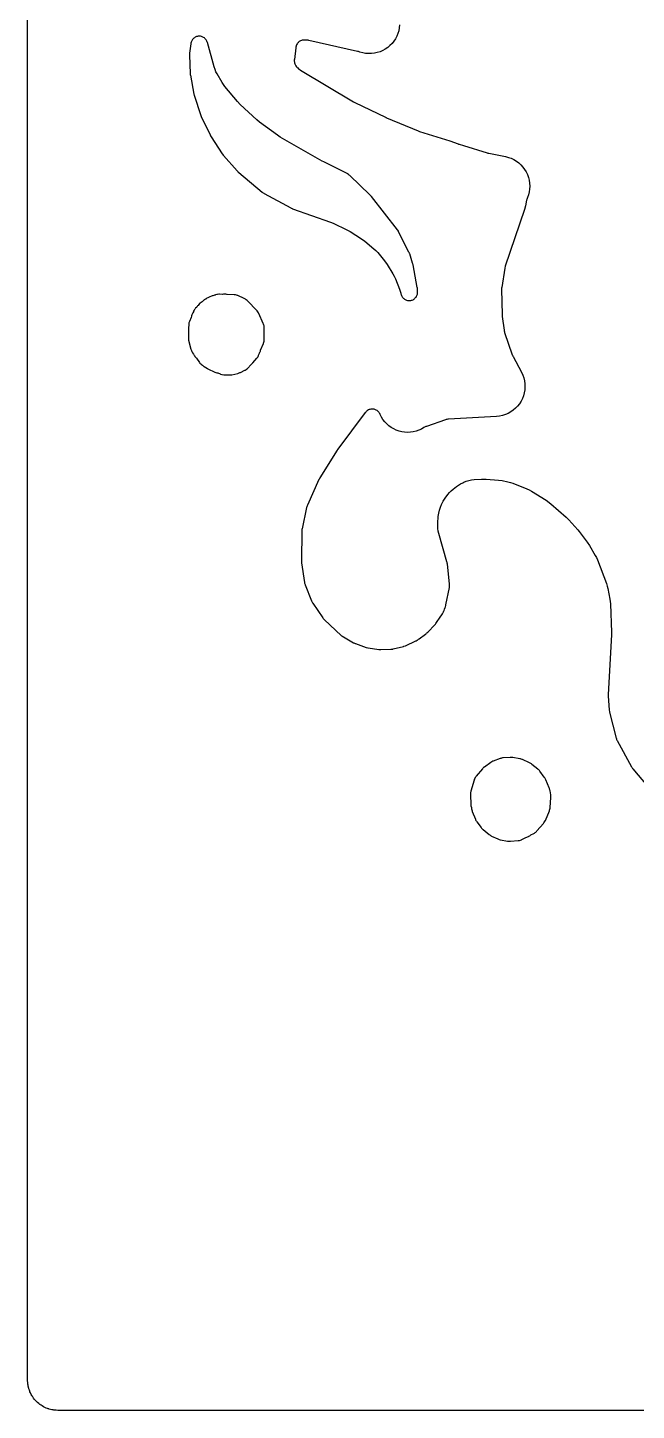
# Model space of a CAD drawing. Header units: millimetres. Extents: x 0 to 300, y 0 to 300.
# Drawn here: x -0.2 to 74.1, y -0.2 to 168.6 of the extents above; entities that cross this region are included whole.
import ezdxf

# ---------------------------------------------------------------- set-up
doc = ezdxf.new("R2010")
doc.units = ezdxf.units.MM
doc.layers.add('CUT', color=7, linetype='CONTINUOUS')

msp = doc.modelspace()

# ---------------------------------------------------------------- linework, layer by layer
at = {"layer": 'CUT'}
for points in [[(296.1703, -0.175), (3.5, -0.175), (3.3141, -0.1659), (3.1398, -0.1573), (3.0881, -0.1496), (3.0042, -0.1372), (3.0001, -0.1366), (2.9553, -0.1299), (2.783, -0.1044), (2.6016, -0.0589), (2.4332, -0.0168), (2.4082, -0.0078), (2.3875, -0.0004), (2.3419, 0.0159), (2.2566, 0.0464), (2.0936, 0.1047), (1.9235, 0.1852), (1.7676, 0.2589), (1.6056, 0.3561), (1.4583, 0.4444), (1.4018, 0.4862), (1.3996, 0.4879), (1.354, 0.5217), (1.3058, 0.5574), (1.1686, 0.6592), (1.0271, 0.7874), (0.9014, 0.9014), (0.7722, 1.0439), (0.6592, 1.1686), (0.5435, 1.3246), (0.4443, 1.4583), (0.3745, 1.5748), (0.3623, 1.5951), (0.3612, 1.597), (0.3432, 1.627), (0.2589, 1.7676), (0.1733, 1.9487), (0.1047, 2.0936), (0.0979, 2.1127), (0.0919, 2.1294), (0.0826, 2.1556), (0.0353, 2.2877), (-0.0168, 2.4332), (-0.0477, 2.5567), (-0.0527, 2.5766), (-0.0625, 2.6157), (-0.0693, 2.6431), (-0.1044, 2.783), (-0.1067, 2.7988), (-0.1078, 2.8062), (-0.1208, 2.8936), (-0.1397, 3.0209), (-0.1573, 3.1398), (-0.175, 3.5), (-0.175, 296.4986)], [(45.2053, 168.9252), (45.1723, 168.5689), (45.1049, 168.2175), (45.0036, 167.8743), (44.8695, 167.5426), (44.7037, 167.2255), (44.5079, 166.9261), (44.2839, 166.6471), (44.0338, 166.3912), (43.76, 166.1609), (43.4651, 165.9582), (43.1519, 165.7853), (42.8233, 165.6435), (42.4826, 165.5344), (42.1328, 165.459), (41.7774, 165.4179), (41.4197, 165.4116), (41.063, 165.4401), (40.7108, 165.5032), (40.3664, 165.6002), (40.1878, 165.66), (40.1599, 165.6682), (40.0567, 165.6952), (34.1473, 167.0367), (34.073, 167.0515), (33.9102, 167.0706), (33.8345, 167.0734), (33.6171, 167.0757), (33.5477, 167.0747), (33.4233, 167.0638), (33.3253, 167.0456), (33.2297, 167.0178), (33.1371, 166.9809), (33.0486, 166.9352), (32.965, 166.881), (32.8871, 166.819), (32.8155, 166.7497), (32.7511, 166.6737), (32.6943, 166.5919), (32.6458, 166.5048), (32.606, 166.4135), (32.5753, 166.3188), (32.5485, 166.1967), (32.5386, 166.128), (32.3706, 164.719), (32.3636, 164.6429), (32.3621, 164.5052), (32.3727, 164.396), (32.3949, 164.2885), (32.437, 164.1575), (32.4653, 164.0892), (32.4964, 164.0239), (32.5639, 163.9071), (32.6273, 163.8201), (32.7177, 163.72), (32.7722, 163.6685), (32.8897, 163.5632), (32.9422, 163.5184), (33.0627, 163.4299), (33.1212, 163.3931), (39.603, 159.5371), (39.6649, 159.5021), (39.686, 159.4907), (39.7493, 159.4584), (43.4919, 157.6454), (43.5356, 157.625), (43.5505, 157.6183), (43.5948, 157.5991), (47.485, 155.9862), (47.5511, 155.9605), (47.5736, 155.9523), (47.6406, 155.9294), (51.3221, 154.7592), (52.3367, 154.4043), (52.4016, 154.3831), (52.4237, 154.3764), (52.4894, 154.3578), (53.0139, 154.2215), (55.8934, 153.3062), (55.9815, 153.2809), (56.0115, 153.2731), (56.1009, 153.2527), (58.1356, 152.8457), (58.4845, 152.758), (58.8231, 152.6366), (59.1482, 152.4826), (59.4568, 152.2977), (59.7457, 152.0834), (60.0123, 151.8419), (60.2541, 151.5755), (60.4686, 151.2868), (60.6539, 150.9784), (60.8081, 150.6534), (60.9298, 150.3149), (61.0179, 149.9662), (61.0714, 149.6104), (61.0899, 149.2512), (61.0732, 148.8919), (61.0214, 148.5359), (60.9351, 148.1867), (60.8151, 147.8476), (60.7618, 147.7176), (60.7257, 147.5971), (60.7106, 147.5289), (60.5797, 146.8585), (60.4506, 146.3753), (58.0962, 139.4809), (58.0775, 139.4219), (58.0454, 139.2916), (58.0345, 139.2307), (57.6681, 136.887), (57.6599, 136.826), (57.6507, 136.693), (57.6505, 136.6314), (57.7053, 133.5693), (57.7099, 133.472), (57.7124, 133.4392), (57.7227, 133.3423), (57.9498, 131.6723), (57.9611, 131.6023), (57.9967, 131.4531), (58.0183, 131.3857), (58.9617, 128.6688), (58.9806, 128.6174), (59.028, 128.5088), (59.0527, 128.46), (60.0816, 126.5212), (60.2375, 126.1881), (60.3594, 125.841), (60.446, 125.4834), (60.4963, 125.119), (60.5101, 124.7514), (60.4869, 124.3843), (60.4272, 124.0213), (60.3315, 123.6661), (60.2008, 123.3223), (60.0364, 122.9932), (59.8399, 122.6823), (59.6132, 122.3925), (59.3588, 122.1268), (59.0791, 121.8879), (58.7768, 121.6782), (58.4552, 121.4998), (58.1173, 121.3543), (57.7665, 121.2434), (57.4065, 121.1682), (57.0407, 121.1292), (51.1709, 120.8008), (51.1049, 120.7956), (50.9872, 120.7779), (50.8715, 120.7494), (50.8086, 120.7292), (48.4991, 119.9262), (48.4211, 119.8965), (48.2584, 119.8175), (48.1868, 119.7746), (48.1725, 119.7655), (47.8681, 119.5905), (47.5483, 119.4454), (47.2162, 119.3315), (46.8747, 119.2498), (46.527, 119.2011), (46.1762, 119.1858), (45.8256, 119.204), (45.4783, 119.2556), (45.1375, 119.3401), (44.8063, 119.4568), (44.4878, 119.6045), (44.1848, 119.7819), (43.9001, 119.9875), (43.6364, 120.2192), (43.396, 120.4751), (43.181, 120.7528), (42.9936, 121.0497), (42.8354, 121.3632), (42.7844, 121.4775), (42.7343, 121.5652), (42.6757, 121.6476), (42.6094, 121.7238), (42.5358, 121.7931), (42.4557, 121.8548), (42.3699, 121.9083), (42.2793, 121.953), (42.1847, 121.9886), (42.0871, 122.0146), (41.9873, 122.0309), (41.8864, 122.0372), (41.7854, 122.0336), (41.6853, 122.02), (41.587, 121.9965), (41.4915, 121.9635), (41.3997, 121.9212), (41.3125, 121.87), (41.2308, 121.8105), (41.1554, 121.7432), (41.0697, 121.6498), (41.026, 121.5946), (37.6896, 117.1527), (37.6482, 117.095), (37.6346, 117.0752), (37.5956, 117.0157), (35.4966, 113.6576), (35.4411, 113.5617), (35.4234, 113.5288), (35.3744, 113.4295), (33.9627, 110.3128), (33.933, 110.2423), (33.8813, 110.0851), (33.8633, 110.0108), (33.3106, 107.4236), (33.2977, 107.3553), (33.2808, 107.2056), (33.2781, 107.1362), (33.2236, 103.5281), (33.224, 103.4683), (33.2329, 103.3388), (33.2408, 103.2795), (33.6112, 100.8802), (33.6253, 100.8029), (33.6696, 100.6388), (33.6963, 100.5649), (34.4545, 98.6323), (34.4862, 98.558), (34.5681, 98.4034), (34.6119, 98.3355), (35.8346, 96.5521), (35.8813, 96.4878), (35.9938, 96.3577), (36.0505, 96.3022), (38.0898, 94.4154), (38.1506, 94.3623), (38.2915, 94.2588), (38.3604, 94.2168), (39.5869, 93.5151), (39.6437, 93.4843), (39.7709, 93.4261), (39.8313, 93.4033), (41.1187, 92.9506), (41.1833, 92.9295), (41.3263, 92.8942), (41.3933, 92.8826), (42.6626, 92.6944), (42.7273, 92.6864), (42.8682, 92.6785), (42.9334, 92.6794), (44.1512, 92.7232), (44.2221, 92.7275), (44.3745, 92.7483), (44.4439, 92.7631), (45.6673, 93.0567), (45.7364, 93.0751), (45.8826, 93.1261), (45.9481, 93.1547), (47.1725, 93.7257), (47.2359, 93.7572), (47.3678, 93.8355), (47.4258, 93.8761), (47.4889, 93.9227), (47.5312, 93.9472), (47.5976, 93.9938), (48.3837, 94.5791), (48.4346, 94.62), (48.5058, 94.6725), (48.5516, 94.7077), (48.6459, 94.7899), (48.6871, 94.8304), (49.4784, 95.6413), (49.5213, 95.6872), (49.6074, 95.7926), (49.6438, 95.8438), (50.2516, 96.7385), (50.2858, 96.7915), (50.3523, 96.9109), (50.3577, 96.9224), (50.4459, 97.0501), (50.4819, 97.1047), (50.5397, 97.2074), (50.5781, 97.2932), (50.6161, 97.4047), (50.6329, 97.4679), (50.6692, 97.6183), (50.764, 97.8308), (50.7935, 97.9023), (50.8448, 98.0618), (50.8623, 98.1372), (51.2925, 100.2386), (51.3055, 100.3114), (51.3185, 100.4438), (51.3177, 100.5769), (51.3116, 100.6505), (51.0387, 103.1293), (51.0308, 103.1892), (51.0055, 103.3176), (50.9901, 103.3761), (49.9979, 106.8341), (49.9221, 107.1507), (49.8746, 107.4728), (49.8557, 107.7977), (49.8657, 108.1231), (49.9258, 108.9228), (49.9768, 109.3159), (50.0698, 109.7011), (50.2037, 110.0741), (50.3424, 110.4033), (50.5394, 110.8017), (50.783, 111.1733), (51.0917, 111.5873), (51.2909, 111.8319), (51.5104, 112.0585), (51.7485, 112.2654), (52.1355, 112.5737), (52.379, 112.7517), (52.6362, 112.9092), (52.9055, 113.045), (53.0322, 113.1026), (53.336, 113.2245), (53.6494, 113.319), (53.97, 113.3851), (54.2951, 113.4225), (55.2213, 113.4873), (55.4944, 113.4962), (55.7673, 113.4848), (57.2661, 113.3665), (57.7076, 113.3045), (58.4235, 113.1592), (58.7369, 113.0811), (59.0423, 112.9758), (60.7379, 112.3063), (61.0364, 112.1728), (61.3218, 112.0133), (63.0774, 110.9271), (63.6763, 110.486), (65.5215, 108.8592), (65.8475, 108.5333), (66.9551, 107.2774), (67.1206, 107.0757), (68.1132, 105.7747), (68.3701, 105.39), (69.0844, 104.1588), (69.2219, 103.8984), (69.3381, 103.6278), (70.4487, 100.7252), (70.5476, 100.4295), (70.6212, 100.1265), (70.8742, 98.8504), (70.9205, 98.5536), (70.9424, 98.2539), (71.0544, 94.7744), (71.0514, 94.4669), (70.677, 87.2111), (70.6749, 87.1159), (70.6751, 87.0837), (70.6783, 86.9884), (70.7831, 85.3311), (70.7889, 85.2646), (70.8115, 85.1217), (70.8266, 85.0567), (71.6426, 81.8706), (71.6585, 81.8136), (71.6934, 81.7129), (71.7366, 81.6154), (71.7639, 81.5629), (73.5082, 78.3708), (73.5439, 78.3092), (73.6309, 78.182), (73.6754, 78.1264), (78.7057, 72.1556)]]:
    msp.add_lwpolyline(points, dxfattribs=at)
for points in [[(23.5657, 153.1725), (23.5958, 153.1277), (23.6666, 153.0345), (23.7017, 152.9934), (25.371, 151.1106), (25.4553, 151.0222), (25.4849, 150.9935), (25.5755, 150.9115), (28.4428, 148.5045), (28.4987, 148.4599), (28.6267, 148.3728), (28.6886, 148.3371), (31.9203, 146.5825), (31.9706, 146.5564), (32.0829, 146.5066), (32.136, 146.4867), (36.7597, 144.8609), (37.1208, 144.7119), (38.7865, 143.9186), (39.1784, 143.7018), (40.5627, 142.8215), (40.9513, 142.537), (42.079, 141.5919), (42.3198, 141.3711), (42.5401, 141.1298), (43.3788, 140.1247), (43.6886, 139.6935), (44.404, 138.5286), (44.5615, 138.245), (44.6932, 137.9486), (45.2003, 136.6573), (45.3472, 136.1958), (45.3727, 136.0927), (45.391, 136.0258), (45.4326, 135.9081), (45.4748, 135.8179), (45.5255, 135.7322), (45.5843, 135.6519), (45.6507, 135.5776), (45.724, 135.5102), (45.8035, 135.4503), (45.8884, 135.3983), (45.978, 135.3549), (46.0714, 135.3204), (46.1677, 135.2951), (46.266, 135.2794), (46.3654, 135.2732), (46.4649, 135.2768), (46.5636, 135.29), (46.6605, 135.3128), (46.7547, 135.3449), (46.8454, 135.386), (46.9317, 135.4358), (47.0127, 135.4937), (47.0876, 135.5592), (47.1559, 135.6317), (47.2168, 135.7105), (47.2697, 135.7948), (47.3142, 135.8839), (47.3497, 135.9769), (47.3761, 136.0729), (47.393, 136.171), (47.4021, 136.2956), (47.4021, 136.3649), (47.3952, 136.6501), (47.3926, 136.7072), (47.3797, 136.8302), (47.3704, 136.8866), (46.8592, 139.6203), (46.8373, 139.7201), (46.8289, 139.7536), (46.8009, 139.8519), (46.4425, 140.9792), (46.4237, 141.0342), (46.376, 141.1505), (46.3507, 141.2027), (45.0952, 143.6688), (45.0629, 143.7285), (44.9841, 143.8526), (44.9437, 143.9071), (41.7756, 147.9758), (41.6982, 148.068), (41.671, 148.0982), (41.5872, 148.1846), (39.1233, 150.5464), (39.0701, 150.5949), (38.9681, 150.6746), (38.8585, 150.7436), (38.7949, 150.7772), (35.95, 152.1905), (35.7517, 152.2967), (30.6428, 155.2375), (30.2997, 155.4614), (28.1228, 157.0614), (27.806, 157.3227), (25.7574, 159.2147), (25.4183, 159.5729), (23.8921, 161.419), (23.7103, 161.6582), (23.5487, 161.9114), (22.9507, 162.9384), (22.806, 163.213), (22.6849, 163.4988), (22.5885, 163.7937), (21.7552, 166.7598), (21.7347, 166.8265), (21.6891, 166.9435), (21.6438, 167.0327), (21.59, 167.1171), (21.5282, 167.1958), (21.459, 167.2681), (21.383, 167.3333), (21.301, 167.3907), (21.2138, 167.4398), (21.1223, 167.4802), (21.0272, 167.5114), (20.9295, 167.5332), (20.8301, 167.5453), (20.7301, 167.5476), (20.6302, 167.5402), (20.5316, 167.523), (20.4352, 167.4962), (20.3418, 167.4602), (20.2524, 167.4152), (20.1679, 167.3616), (20.089, 167.3001), (20.0164, 167.2311), (19.951, 167.1553), (19.8933, 167.0736), (19.8439, 166.9865), (19.8032, 166.8951), (19.7717, 166.8001), (19.744, 166.6776), (19.7336, 166.6087), (19.5893, 165.4565), (19.5834, 165.4), (19.5779, 165.2772), (19.5787, 165.2205), (19.6562, 162.9924), (19.659, 162.9399), (19.6713, 162.8268), (19.6799, 162.775), (20.1016, 160.4875), (20.1255, 160.3783), (20.1348, 160.3417), (20.1661, 160.2344), (20.9042, 157.9836), (20.9419, 157.8805), (20.9557, 157.8462), (21, 157.7458), (22.0887, 155.4861), (22.1366, 155.3942), (22.1537, 155.3637), (22.2072, 155.2749)], [(20.9474, 127.5477), (21.0311, 127.4733), (21.1456, 127.392), (21.2128, 127.3522), (21.2173, 127.3497), (21.3011, 127.2823), (21.3527, 127.2462), (21.7572, 126.976), (21.8216, 126.9354), (21.9677, 126.859), (22.0377, 126.8293), (22.4341, 126.6733), (22.5819, 126.5911), (22.6513, 126.555), (22.7812, 126.5005), (22.9163, 126.4605), (22.993, 126.4446), (23.0336, 126.4373), (23.3001, 126.3324), (23.3629, 126.3094), (23.5019, 126.2693), (23.5673, 126.2553), (23.7547, 126.2198), (23.8346, 126.207), (23.9799, 126.1963), (24.1255, 126.2022), (24.2058, 126.2124), (24.2507, 126.2193), (24.3152, 126.2094), (24.4429, 126.1995), (24.5451, 126.2018), (24.6722, 126.2175), (24.742, 126.2315), (25.464, 126.395), (25.5462, 126.4162), (25.7194, 126.4778), (25.7965, 126.5133), (26.3168, 126.7719), (26.3733, 126.8016), (26.4712, 126.8618), (26.5446, 126.9165), (26.6302, 126.9931), (26.6748, 127.0388), (27.0508, 127.4416), (27.0864, 127.4684), (27.1461, 127.5159), (27.2667, 127.6289), (27.318, 127.6853), (27.7842, 128.2268), (27.8252, 128.2766), (27.8927, 128.3711), (27.9395, 128.4511), (27.9889, 128.5562), (28.0123, 128.6163), (28.0695, 128.7738), (28.1198, 128.8608), (28.1716, 128.9747), (28.1957, 129.0399), (28.2162, 129.0998), (28.2373, 129.1669), (28.2499, 129.2205), (28.5862, 130.03), (28.6114, 130.0951), (28.648, 130.2154), (28.6677, 130.3137), (28.6802, 130.4388), (28.682, 130.5086), (28.6821, 130.6047), (28.6856, 130.6723), (28.703, 131.376), (28.7026, 131.4608), (28.6852, 131.6436), (28.6835, 131.653), (28.6839, 131.9652), (28.6819, 132.0416), (28.6674, 132.1783), (28.6442, 132.2853), (28.6009, 132.4158), (28.5711, 132.4861), (28.0144, 133.7065), (27.9799, 133.7769), (27.9076, 133.898), (27.8224, 134.0105), (27.7701, 134.0689), (26.6502, 135.2508), (26.6012, 135.3001), (26.5066, 135.3821), (26.4251, 135.4399), (26.3164, 135.502), (26.2536, 135.532), (25.4838, 135.8771), (25.4201, 135.9038), (25.3022, 135.9435), (25.2056, 135.9658), (25.0822, 135.982), (25.0132, 135.986), (24.1682, 136.014), (24.1307, 136.0238), (24.0074, 136.0466), (23.9078, 136.055), (23.7823, 136.0533), (23.7129, 136.0473), (23.5871, 136.0333), (23.2251, 136.0453), (23.1469, 136.0457), (23.0065, 136.0349), (22.8962, 136.0141), (22.7615, 135.9729), (22.6888, 135.9439), (22.6515, 135.9279), (22.6331, 135.9254), (22.5229, 135.9032), (22.415, 135.8714), (22.3564, 135.8498), (21.9526, 135.6912), (21.8953, 135.6673), (21.7952, 135.6175), (21.6998, 135.5591), (21.649, 135.5233), (21.5593, 135.4571), (21.5128, 135.4357), (21.4063, 135.3774), (21.3262, 135.323), (21.2327, 135.2457), (21.1839, 135.1992), (21.1101, 135.1253), (20.8742, 134.9511), (20.8109, 134.9016), (20.7051, 134.8032), (20.611, 134.6935), (20.564, 134.6284), (20.4602, 134.4754), (20.3236, 134.3387), (20.274, 134.2865), (20.192, 134.186), (20.1351, 134.0997), (20.075, 133.9848), (20.0466, 133.9186), (19.9952, 133.79), (19.9798, 133.7672), (19.9463, 133.7155), (19.8922, 133.6187), (19.8558, 133.5381), (19.8192, 133.4333), (19.8027, 133.374), (19.7565, 133.1931), (19.5637, 132.7111), (19.5417, 132.6523), (19.5091, 132.5442), (19.4909, 132.456), (19.4778, 132.3438), (19.4746, 132.2812), (19.4667, 131.9984), (19.4602, 131.8748), (19.4616, 131.816), (19.4329, 130.7958), (19.4325, 130.7318), (19.4397, 130.6167), (19.4571, 130.5027), (19.471, 130.4403), (19.7407, 129.3462), (19.7586, 129.2805), (19.7992, 129.1646), (19.8403, 129.0758), (19.9023, 128.9699), (19.9408, 128.9136), (20.0738, 128.7292), (20.118, 128.6362), (20.1654, 128.5563), (20.2337, 128.4619), (20.275, 128.4122), (20.4337, 128.2301), (20.8059, 127.7139), (20.8533, 127.6519)], [(56.2943, 70.0028), (56.3878, 69.9497), (56.4414, 69.9235), (57.216, 69.5656), (57.27, 69.542), (57.3698, 69.5056), (57.4722, 69.4775), (57.53, 69.4655), (58.3747, 69.308), (58.4369, 69.2979), (58.5498, 69.287), (58.6632, 69.2862), (58.7261, 69.2899), (59.6601, 69.3658), (59.7293, 69.3731), (59.8526, 69.3954), (59.9487, 69.4227), (60.0654, 69.4685), (60.1281, 69.4987), (60.6134, 69.7465), (60.9189, 69.8743), (60.9807, 69.902), (61.0883, 69.9596), (61.1693, 70.0134), (61.2258, 70.0593), (61.5961, 70.2484), (61.6557, 70.2807), (61.7586, 70.3463), (61.8353, 70.4062), (61.924, 70.4901), (61.9698, 70.5401), (62.7744, 71.4619), (62.8237, 71.5216), (62.9035, 71.636), (62.9703, 71.7583), (63.0018, 71.8291), (63.4843, 72.9995), (63.5117, 73.0712), (63.5503, 73.204), (63.5744, 73.3401), (63.5816, 73.4166), (63.6618, 74.6072), (63.665, 74.6887), (63.6566, 74.8651), (63.6458, 74.946), (63.5629, 75.4529), (63.547, 75.5352), (63.4968, 75.7097), (63.4666, 75.7879), (63.0449, 76.7918), (63.0092, 76.87), (62.917, 77.0316), (62.8678, 77.102), (62.3098, 77.8525), (62.2728, 77.9001), (62.2008, 77.9816), (62.1222, 78.0566), (62.076, 78.0954), (61.3584, 78.6723), (61.2897, 78.7242), (61.1315, 78.8226), (61.0546, 78.8612), (60.2161, 79.2511), (60.1597, 79.2759), (60.0554, 79.3138), (59.9482, 79.3426), (59.8877, 79.3547), (59.0366, 79.5057), (58.9784, 79.5148), (58.8727, 79.5246), (58.7666, 79.5257), (58.7077, 79.5226), (57.8499, 79.4602), (57.7821, 79.4536), (57.6613, 79.4331), (57.543, 79.4011), (57.4788, 79.3787), (56.6392, 79.0631), (56.5815, 79.04), (56.4805, 78.9916), (56.3842, 78.9346), (56.3328, 78.8995), (55.5535, 78.3413), (55.5068, 78.3064), (55.4268, 78.2385), (55.3525, 78.1643), (55.3139, 78.1207), (54.5486, 77.2188), (54.5011, 77.1597), (54.4243, 77.0467), (54.373, 76.9507), (54.3219, 76.8241), (54.2992, 76.7517), (53.91, 75.3844), (53.8943, 75.3243), (53.8732, 75.2145), (53.8641, 75.1258), (53.8632, 75.0728), (53.8552, 74.9671), (53.8558, 74.8882), (53.8926, 73.8395), (53.8976, 73.7596), (53.9188, 73.6171), (53.9558, 73.4779), (53.975, 73.4244), (53.9823, 73.3227), (53.9895, 73.2494), (54.0126, 73.1189), (54.049, 72.9914), (54.0747, 72.9224), (54.4549, 71.9762), (54.4799, 71.9178), (54.5318, 71.8158), (54.5927, 71.7189), (54.63, 71.6675), (55.1635, 70.9654), (55.2164, 70.8999), (55.3431, 70.7688), (55.4067, 70.7137), (56.1586, 70.1003), (56.2056, 70.0635)]]:
    msp.add_lwpolyline(points, close=True, dxfattribs=at)

doc.saveas('drawing.dxf')
